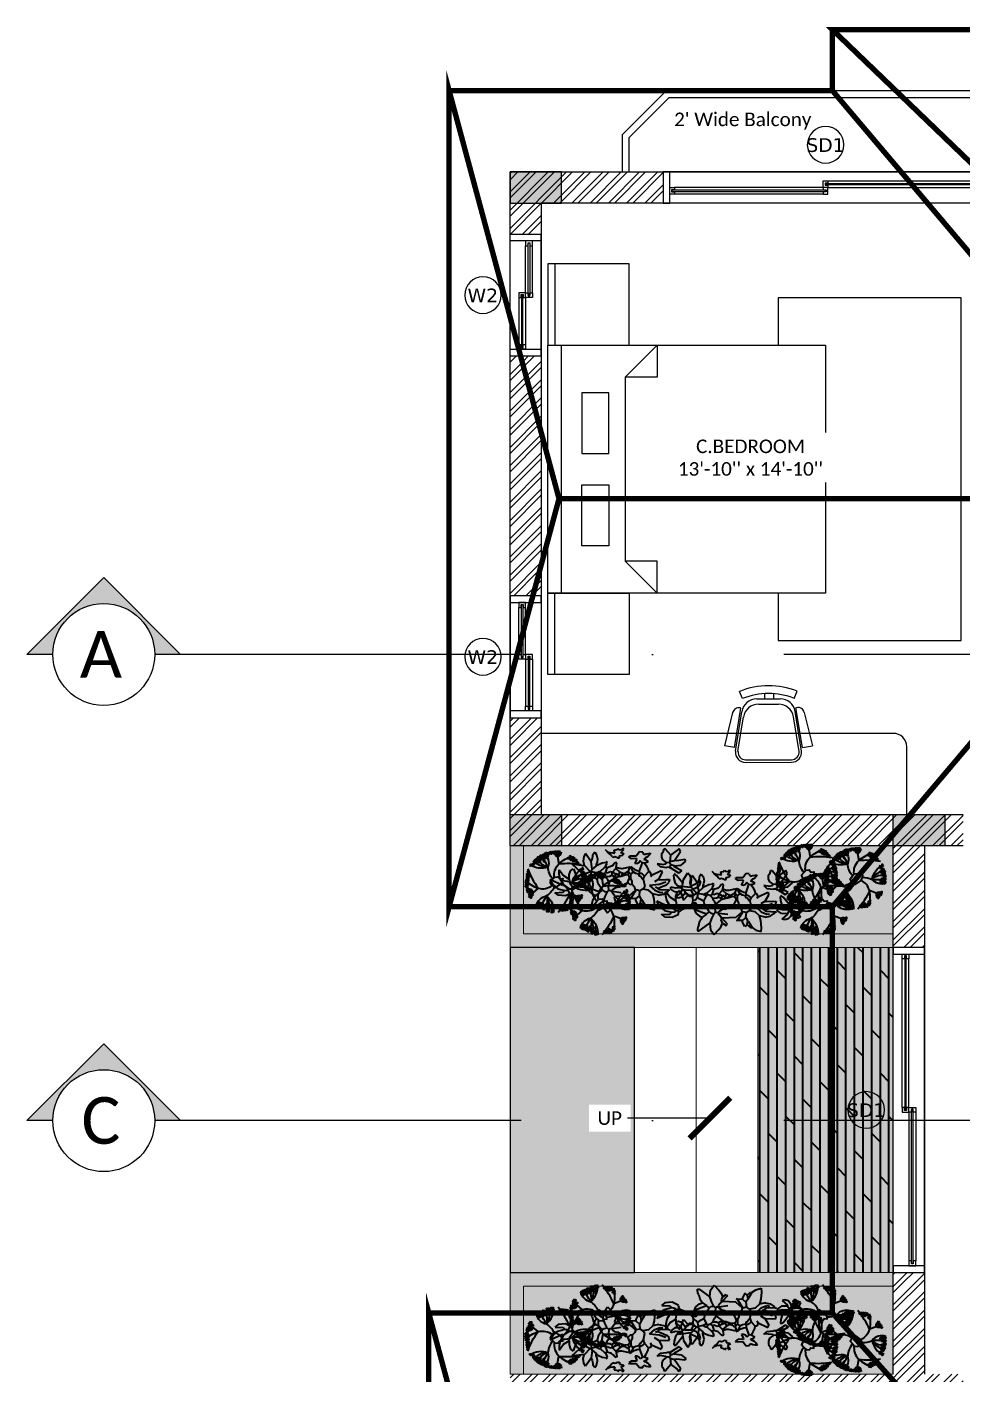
# Model space of a CAD drawing. Header units: millimetres. Extents: x -3567 to 83618, y -21481 to 19784.
# Drawn here: x -3567 to 3338, y 4745 to 14690 of the extents above; entities that cross this region are included whole.
import ezdxf
from ezdxf.enums import TextEntityAlignment as Align

# ---------------------------------------------------------------- set-up
doc = ezdxf.new("R2010")
doc.units = ezdxf.units.MM
doc.header["$LTSCALE"] = 150
doc.set_wipeout_variables(frame=1)
doc.linetypes.add('1625E_Roof Plan$0$DASHED', pattern=[0.75, 0.5, -0.25])
doc.linetypes.add('ACAD_ISO10W100', pattern=[18, 12, -3, 0, -3])
for name, color, linetype in [('1625_East Villa$0$ad-Arrow', 32, 'Continuous'), ('1625_East Villa$0$ad-Elevation 10', 8, 'Continuous'), ('1625_East Villa$0$ad-Furniture', 8, 'Continuous'), ('1625_East Villa$0$ad-Glass Sectionline', 140, 'Continuous'), ('1625_East Villa$0$ad-Railing', 6, 'Continuous'), ('1625_East Villa$0$ad-Text main', 7, 'Continuous'), ('1625_East Villa$0$ad-Text Main_Door&window Label', 7, 'Continuous'), ('1625_East Villa$0$ad-Verandah', 33, 'Continuous'), ('1625_East Villa$0$ad-Wall', 240, 'Continuous'), ('1625_East Villa$0$ad-Wall hatch', 8, 'Continuous'), ('1625E_Columns$0$ad-Column', 3, 'Continuous'), ('1625E_Columns$0$ad-Column Hatch', 125, 'Continuous'), ('1625E_Roof Plan$0$ad-Primary Roof', 5, 'Continuous'), ('1625E_Roof Plan$0$ad-Secondary Roof', 6, 'Continuous'), ('ad-Section Line', 2, 'Continuous')]:
    doc.layers.add(name, color=color, linetype=linetype)
doc.layers.add('1625_East Villa$0$ad-Landscape', color=94, linetype='Continuous', lineweight=35)
doc.layers.add('1625_East Villa$0$ad-Landscape 2', color=7, linetype='Continuous', lineweight=35, true_color=0x264c00)
doc.styles.add('1625_East Villa$0$6 U T S R N_Corridor-Basement$0$Standard', font='arial.ttf')
doc.styles.add('1625_East Villa$0$6 U T S R N_Typical Floor Plan$0$3BHK-E(NB)$0$grid_text', font='verdana.ttf', dxfattribs={"width": 0.9})
doc.styles.add('1625_East Villa$0$Standard', font='calibril.ttf')
doc.styles.add('ARIAL', font='arial.ttf')
doc.styles.get("Standard").update_dxf_attribs({"font": 'calibril.ttf'})
doc.dimstyles.new('1625_East Villa$0$A-100-DIM-INT (MM-FT)', dxfattribs={"dimscale": 50, "dimtxt": 2.4, "dimasz": 1, "dimexe": 5, "dimexo": 100, "dimgap": 1, "dimtad": 0, "dimdec": 0, "dimdsep": 46, "dimtxsty": '1625_East Villa$0$Standard', "dimblk": '1625_East Villa$0$_ArchTick', "dimcen": 0.025, "dimse1": 1, "dimse2": 1, "dimclrd": 256, "dimclre": 256, "dimclrt": 256, "dimazin": 2, "dimtfac": 1, "dimtdec": 0, "dimtix": 1, "dimtmove": 2, "dimatfit": 3, "dimldrblk": '1625_East Villa$0$_ArchTick', "dimfxl": 1, "dimtolj": 1, "dimtzin": 0, "dimarcsym": 0})

# ---------------------------------------------------------------- blocks, each defined once
blk = doc.blocks.new('A-SEC-REF-ARROW-1')
at = {"layer": 'ad-Section Line'}
h = blk.add_hatch(color=11, dxfattribs=at)
edge = h.paths.add_edge_path()
edge.add_line((0, 904), (0, 600))
edge.add_ellipse((0, 0), major_axis=(424, 424), ratio=1, start_angle=45, end_angle=135)
edge.add_ellipse((0, 0), major_axis=(424, 424), ratio=1, start_angle=135, end_angle=225)
edge.add_line((0, -600), (0, -904))
edge.add_line((0, -904), (-904, 0))
edge.add_line((-904, 0), (0, 904))
at = {"layer": 'ad-Section Line', "color": 11, "linetype": 'Continuous', "ltscale": 100}
for p, q in [((-904, 0), (0, 904)), ((0, 904), (0, 600)), ((0, -904), (-904, 0)), ((0, -600), (0, -904))]:
    blk.add_line(p, q, dxfattribs=at)
at = {"layer": 'ad-Section Line', "color": 6, "linetype": 'Continuous', "true_color": 0xff00ff}
blk.add_circle((0, 0), 600, dxfattribs=at)
blk = doc.blocks.new('enuklfk')
at = {"layer": 'ad-Section Line', "linetype": 'ACAD_ISO10W100', "ltscale": 0.5}
blk.add_line((-3847.8, 0), (829.3, 0), dxfattribs=at)
at = {"layer": 'ad-Section Line', "xscale": 0.1454212936525174, "yscale": 0.1454212936525174, "zscale": 0.1454212936525174, "rotation": 89.99999999999994}
blk.add_blockref('A-SEC-REF-ARROW-1', (916.6, 0), dxfattribs=at)
at = {"layer": 'ad-Section Line', "linetype": 'Continuous', "style": 'ARIAL', "width": 0.8}
blk.add_attdef('SECTION-LETTER', text='', height=80, rotation=2340, dxfattribs=at).set_placement((916.8, 0), align=Align.MIDDLE)
blk = doc.blocks.new('zw$4759')
at = {"layer": 'ad-Section Line'}
ref = blk.add_blockref('enuklfk', (953.4, -3562.5), dxfattribs=dict(at, xscale=4.313292429215451, yscale=4.313292429215451, zscale=4.313292429215451, rotation=180))
ref.add_attrib('SECTION-LETTER', 'A', dxfattribs={"color": 4, "linetype": 'Continuous', "height": 345.1}).set_placement((-3020.9, -3561.1), align=Align.MIDDLE_CENTER)
ref = blk.add_blockref('enuklfk', (953.4, -7004.3), dxfattribs=dict(at, xscale=4.313292429215451, yscale=4.313292429215451, zscale=4.313292429215451, rotation=180))
ref.add_attrib('SECTION-LETTER', 'C', dxfattribs={"color": 4, "linetype": 'Continuous', "height": 345.1}).set_placement((-3020.9, -7002.9), align=Align.MIDDLE_CENTER)
blk = doc.blocks.new('1625_East Villa$0$zw$6C7B')
at = {"layer": '1625_East Villa$0$ad-Furniture'}
for points in [[(0, 2430), (600, 2430), (600, 3030), (0, 3030)], [(0, 600), (2050, 600), (2050, 2430), (0, 2430)], [(450, 1630), (450, 2080), (250, 2080), (250, 1630)], [(450, 1400), (450, 950), (250, 950), (250, 1400)], [(0, 600), (600, 600), (600, 0), (0, 0)]]:
    blk.add_lwpolyline(points, close=True, dxfattribs=at)
for points in [[(50, 3030), (50, 2430)], [(100, 2430), (100, 600)], [(570.2, 835.1), (805.2, 600), (805.2, 835.1), (570.2, 835.1), (570.2, 2194.9), (805.2, 2430), (805.2, 2194.9), (570.2, 2194.9)], [(50, 0), (50, 600)]]:
    blk.add_lwpolyline(points, dxfattribs=at)
at = {"layer": '1625_East Villa$0$ad-Furniture', "color": 33}
blk.add_lwpolyline([(1700, 2430), (1700, 2780), (3050, 2780), (3050, 250), (1700, 250), (1700, 600)], dxfattribs=at)
blk = doc.blocks.new('1625_East Villa$0$A$Cb8966b9a')
at = {"layer": '1625_East Villa$0$ad-Furniture', "color": 33}
for p, q in [((-403.5, 205.2), (-169.5, 301.8)), ((-146.5, 230.5), (-169.5, 301.8)), ((-146.5, 230.5), (-427.2, 139.8)), ((-118.7, 228.7), (-399.4, 138)), ((-113, 210.9), (-359, 131.3)), ((-494.1, 117.2), (-549.9, 130.5)), ((-427.2, 139.8), (-429, 144.1)), ((7.4, -170.5), (-44.4, 164.8)), ((25.9, -167.6), (-25.9, 167.6)), ((-449.5, -157), (-475.9, 13.9)), ((-413, -138.5), (-435.5, 7.2)), ((-506.1, -41.2), (-468.3, -35.4)), ((-496.7, -105.7), (-458.3, -99.8)), ((-435.6, -261), (-484.8, -290.5)), ((-365, -262.3), (-365.4, -266.9)), ((-70, -264), (-365, -262.3)), ((-44.1, -253.9), (-339.1, -252.2)), ((-44, -235.2), (-302.6, -233.7)), ((-70, -264), (-70.4, -338.9)), ((-322.7, -317.5), (-70.4, -338.9))]:
    blk.add_line(p, q, dxfattribs=at)
for centre, radius, start, end in [((-385.7, 161.9), 46.8, 112.4281, 202.4281), ((-100, 156.2), 74.9, 8.79143, 104.50202), ((-100, 156.2), 56.2, 8.79143, 104.50202), ((0, 0), 565.1, 166.65054, 210.93231), ((0, 0), 507.8, 166.65054, 210.93231), ((-364.9, 31), 112.4, 107.9151, 188.79143), ((-324.5, 24.4), 112.4, 107.9151, 188.79143), ((-338.4, -139.8), 112.4, 188.79143, 269.66775), ((-301.9, -121.3), 112.4, 188.79143, 269.66775), ((-48.1, -179.1), 56.2, 273.08083, 8.79143), ((-48.1, -179.1), 74.9, 273.08083, 8.79143), ((-318.7, -270.9), 46.8, 175.15476, 265.15476)]:
    blk.add_arc(centre, radius, start, end, dxfattribs=at)
blk = doc.blocks.new('1625_East Villa$0$zw$D46D')
at = {"layer": '1625_East Villa$0$ad-Furniture'}
blk.add_lwpolyline([(230, 9475), (230, 8875), (2930, 8875), (2930, 9375, 0.414214), (2830, 9475)], format="xyb", close=True, dxfattribs=at)
at = {"layer": '1625_East Villa$0$ad-Furniture', "xscale": -1, "rotation": 180}
blk.add_blockref('1625_East Villa$0$zw$6C7B', (280, 12940), dxfattribs=at)
at = {"layer": '1625_East Villa$0$ad-Furniture', "rotation": 261.352359420017}
blk.add_blockref('1625_East Villa$0$A$Cb8966b9a', (1908.9, 9261.4), dxfattribs=at)
blk = doc.blocks.new('1625_East Villa$0$6 U T S R N_Typical Floor Plan$0$ad_Window Tag')
blk.add_circle((0, 0), 150)
at = {"style": '1625_East Villa$0$6 U T S R N_Typical Floor Plan$0$3BHK-E(NB)$0$grid_text', "width": 0.9}
blk.add_attdef('D1', text='', height=125, dxfattribs=at).set_placement((0, 0), align=Align.MIDDLE_CENTER)
blk = doc.blocks.new('1625_East Villa$0$zw$3849')
at = {"layer": '1625_East Villa$0$ad-Text Main_Door&window Label'}
ref = blk.add_blockref('1625_East Villa$0$6 U T S R N_Typical Floor Plan$0$ad_Window Tag', (-200, 12710), dxfattribs=dict(at, xscale=-0.9, yscale=0.9, zscale=0.9))
ref.add_attrib('D1', 'W2', dxfattribs={"height": 101.25, "rotation": 1800, "style": '1625_East Villa$0$6 U T S R N_Typical Floor Plan$0$3BHK-E(NB)$0$grid_text'}).set_placement((-201, 12707.9), align=Align.MIDDLE_CENTER)
ref = blk.add_blockref('1625_East Villa$0$6 U T S R N_Typical Floor Plan$0$ad_Window Tag', (-200, 10040), dxfattribs=dict(at, xscale=-0.9, yscale=0.9, zscale=0.9))
ref.add_attrib('D1', 'W2', dxfattribs={"height": 101.25, "rotation": 1800, "style": '1625_East Villa$0$6 U T S R N_Typical Floor Plan$0$3BHK-E(NB)$0$grid_text'}).set_placement((-201, 10037.9), align=Align.MIDDLE_CENTER)
ref = blk.add_blockref('1625_East Villa$0$6 U T S R N_Typical Floor Plan$0$ad_Window Tag', (2630, 6695), dxfattribs=dict(at, xscale=-0.9, yscale=0.9, zscale=0.9))
ref.add_attrib('D1', 'SD1', dxfattribs={"height": 101.25, "rotation": 1800, "style": '1625_East Villa$0$6 U T S R N_Typical Floor Plan$0$3BHK-E(NB)$0$grid_text'}).set_placement((2629, 6692.9), align=Align.MIDDLE_CENTER)
at = {"layer": '1625_East Villa$0$ad-Text main', "char_height": 100, "attachment_point": 5, "style": '1625_East Villa$0$Standard', "bg_fill": 2}
for s, insert, width in [("\\pxqd;2' Wide Balcony", (2330, 13995), 2237.11), ("C.BEDROOM^J13'-10'' x 14'-10''", (1775.4, 11509.9), 1424.195)]:
    blk.add_mtext(s, dxfattribs=dict(at, insert=insert, width=width))
at = {"layer": '1625_East Villa$0$ad-Text Main_Door&window Label'}
ref = blk.add_blockref('1625_East Villa$0$6 U T S R N_Typical Floor Plan$0$ad_Window Tag', (2330, 13820), dxfattribs=dict(at, xscale=-0.9, yscale=0.9, zscale=0.9))
ref.add_attrib('D1', 'SD1', dxfattribs={"height": 101.25, "rotation": 1800, "style": '1625_East Villa$0$6 U T S R N_Typical Floor Plan$0$3BHK-E(NB)$0$grid_text'}).set_placement((2329, 13817.9), align=Align.MIDDLE_CENTER)
blk = doc.blocks.new('1625_East Villa$0$$ZCDB_AUDIT_GENERATED_C77D')
blk.add_wipeout([(0, 230), (2400, 230), (2400, 0), (0, 0)]).dxf.layer = '1625_East Villa$0$ad-Elevation 10'
at = {"layer": '1625_East Villa$0$ad-Elevation 10'}
for points in [[(2400, 230), (0, 230)], [(2400, 0), (0, 0)]]:
    blk.add_lwpolyline(points, dxfattribs=at)
for points in [[(50, 0), (50, 230), (0, 230), (0, 0)], [(2350, 0), (2400, 0), (2400, 230), (2350, 230)], [(85, 83), (85, 65), (50, 65), (50, 115), (85, 115), (85, 97), (63, 97), (63, 83)], [(1217.5, 133), (1217.5, 115), (1182.5, 115), (1182.5, 165), (1217.5, 165), (1217.5, 147), (1195.5, 147), (1195.5, 133)], [(1182.5, 83), (1182.5, 65), (1217.5, 65), (1217.5, 115), (1182.5, 115), (1182.5, 97), (1204.5, 97), (1204.5, 83)], [(2315, 133), (2315, 115), (2350, 115), (2350, 165), (2315, 165), (2315, 147), (2337, 147), (2337, 133)]]:
    blk.add_lwpolyline(points, close=True, dxfattribs=at)
at = {"layer": '1625_East Villa$0$ad-Glass Sectionline'}
for points in [[(1182.5, 115), (85, 115)], [(1217.5, 165), (2315, 165)], [(1217.5, 115), (2315, 115)], [(1182.5, 65), (85, 65)]]:
    blk.add_lwpolyline(points, dxfattribs=at)
for points in [[(1200, 145), (2335, 145), (2335, 135), (1200, 135)], [(1200, 95), (65, 95), (65, 85), (1200, 85)]]:
    blk.add_lwpolyline(points, close=True, dxfattribs=at)
blk = doc.blocks.new('*U140')
blk.add_blockref('1625_East Villa$0$$ZCDB_AUDIT_GENERATED_C77D', (0, 0))
blk = doc.blocks.new('1625_East Villa$0$$ZCDB_AUDIT_GENERATED_C7DC')
blk.add_wipeout([(0, 230), (900, 230), (900, 0), (0, 0)]).dxf.layer = '1625_East Villa$0$ad-Elevation 10'
at = {"layer": '1625_East Villa$0$ad-Elevation 10'}
for points in [[(900, 230), (0, 230)], [(900, 0), (0, 0)]]:
    blk.add_lwpolyline(points, dxfattribs=at)
for points in [[(50, 0), (50, 230), (0, 230), (0, 0)], [(850, 0), (900, 0), (900, 230), (850, 230)], [(85, 83), (85, 65), (50, 65), (50, 115), (85, 115), (85, 97), (63, 97), (63, 83)], [(467.5, 133), (467.5, 115), (432.5, 115), (432.5, 165), (467.5, 165), (467.5, 147), (445.5, 147), (445.5, 133)], [(432.5, 83), (432.5, 65), (467.5, 65), (467.5, 115), (432.5, 115), (432.5, 97), (454.5, 97), (454.5, 83)], [(815, 133), (815, 115), (850, 115), (850, 165), (815, 165), (815, 147), (837, 147), (837, 133)]]:
    blk.add_lwpolyline(points, close=True, dxfattribs=at)
at = {"layer": '1625_East Villa$0$ad-Glass Sectionline'}
for points in [[(432.5, 115), (85, 115)], [(467.5, 165), (815, 165)], [(467.5, 115), (815, 115)], [(432.5, 65), (85, 65)]]:
    blk.add_lwpolyline(points, dxfattribs=at)
for points in [[(450, 145), (835, 145), (835, 135), (450, 135)], [(450, 95), (65, 95), (65, 85), (450, 85)]]:
    blk.add_lwpolyline(points, close=True, dxfattribs=at)
blk = doc.blocks.new('*U139')
blk.add_blockref('1625_East Villa$0$$ZCDB_AUDIT_GENERATED_C7DC', (0, 0))
blk = doc.blocks.new('1625_East Villa$0$zw$42B5')
at = {"layer": '1625_East Villa$0$ad-Wall hatch', "transparency": 33554610}
h = blk.add_hatch(dxfattribs=at)
h.set_pattern_fill('ANSI32', color=256, scale=10)
h.set_pattern_definition([(45, (-1040635.14, 674820.02), (-67.351921, 67.351921), []), (45, (-1040590.24, 674820.02), (-67.351921, 67.351921), [])])
h.paths.add_polyline_path([(12120, 13620), (12120, 10220), (11890, 10220), (11890, 13390), (7240, 13390), (7240, 8645), (4245, 8645), (4245, 8875), (4445, 8875), (4445, 9370), (4560, 9370), (4560, 8760), (7010, 8760), (7010, 10500), (6360, 10500), (6360, 10615), (7010, 10615), (7010, 13390), (4560, 13390), (4560, 10615), (5560, 10615), (5560, 10500), (4445, 10500), (4445, 13390), (230, 13390), (230, 8875), (3345, 8875), (3345, 8645), (3060, 8645), (3060, 4745), (3345, 4745), (3345, 4515), (230, 4515), (230, 230), (4995, 230), (4995, 3130), (6060, 3130), (6060, 3015), (5110, 3015), (5110, 230), (8310, 230), (8310, 3015), (6860, 3015), (6860, 3130), (8310, 3130), (8310, 4630), (5110, 4630), (5110, 3930), (4995, 3930), (4995, 4515), (4245, 4515), (4245, 4745), (8540, 4745), (8540, 230), (9240, 230), (9240, 0), (0, 0), (0, 4745), (2830, 4745), (2830, 8645), (0, 8645), (0, 13620)])
at = {"layer": '1625_East Villa$0$ad-Railing'}
for points in [[(830, 13620), (830, 13895), (1155, 14220), (3505, 14220), (3830, 13895), (3830, 13620)], [(880, 13620), (880, 13874.3), (1175.7, 14170), (3484.3, 14170), (3780, 13874.3), (3780, 13620)]]:
    blk.add_lwpolyline(points, dxfattribs=at)
blk.add_blockref('*U140', (1130, 13390))
at = {"xscale": -1, "rotation": 89.99999999999994}
blk.add_blockref('*U139', (230, 13160), dxfattribs=at)
for name, p, rotation in [('*U139', (230, 9590), 90), ('*U140', (2830, 7895), 270)]:
    blk.add_blockref(name, p, dxfattribs=dict(rotation=rotation))
at = {"layer": '1625_East Villa$0$ad-Wall'}
for points in [[(4445, 13390), (230, 13390), (230, 8875), (3345, 8875)], [(3345, 8645), (3060, 8645), (3060, 4745)], [(2830, 4745), (2830, 8645), (0, 8645), (0, 13620), (12120, 13620)]]:
    blk.add_lwpolyline(points, dxfattribs=at)
blk = doc.blocks.new('1625_East Villa$0$_ArchTick')
at = {"color": 0, "linetype": 'ByBlock', "const_width": 0.15}
blk.add_lwpolyline([(-0.5, -0.5), (0.5, 0.5)], dxfattribs=at)
blk = doc.blocks.new('1625_East Villa$0$Agac-p8')
at = {"color": 82}
blk.add_lwpolyline([(214, -99, -0.332157), (271, -91, 2.110716)], format="xyb", dxfattribs=at)
at = {"layer": '1625_East Villa$0$ad-Landscape'}
for points in [[(16, 279, -0.2826), (-12, 229), (-24, 165, 0.08666), (-144, 235)], [(-12, 229, -0.332157), (-47, 274, 2.110716)], [(107, 261, 0.297027), (76, 134, 0.202579), (210, 192)], [(-55, 12, 0.124299), (-145, -8, 0.235359), (-244, 124, 3.344811)], [(18, 39, 0.239145), (-24, 165, 0.066971), (-223, 159)], [(33, 25, 0.160891), (76, 134, 0.235359), (239, 155, 3.344811)], [(143, 244, 0.034752), (76, 134, 0.322006), (167, 229)], [(-261, 80, -0.202579), (-145, -8, 0.322006), (-272, 24)], [(259, 119, -0.066971), (165, -57, -0.237273), (36, -31)], [(286, 12, -0.08666), (165, -57), (214, -99, 0.2826), (244, -149)], [(-270, -44, 0.297027), (-145, -8, -0.034752), (-273, -4)], [(-240, -132, -0.2826), (-183, -131), (-122, -109), (-122, -109, -0.217045), (-45, -15)], [(-122, -249, -0.08666), (-122, -109), (-122, -109, 0.066971), (-16, -279)], [(20, -47, 0.144947), (89, -127, 0.235359), (24, -279, 3.344811)], [(-183, -131, -0.332157), (-205, -184, 2.110716)], [(71, -272, -0.202579), (89, -127, 0.322006), (124, -254)], [(182, -218, 0.297027), (89, -127, -0.034752), (149, -241)]]:
    blk.add_lwpolyline(points, format="xyb", dxfattribs=at)
blk.add_lwpolyline([(-57, 15), (-44, -16), (12, -54), (43, -24), (55, -2), (31, 27), (13, 44), (-15, 47), (-32, 27), (-59, 30)], close=True, dxfattribs=at)
at = {"layer": '1625_East Villa$0$ad-Landscape 2'}
for centre in [(-32, 272), (-32, 251), (-22, 272), (-22, 265), (-22, 251), (-22, 243), (-9, 272), (-9, 251), (-1, 263), (-1, 241), (5, 272), (5, 251), (21, 270), (21, 261), (38, 268), (46, 259), (54, 267), (68, 257), (74, 259), (91, 259), (103, 253), (121, 243), (-238, 124), (-198, 173), (-189, 178), (-181, 196), (-181, 174), (-165, 212), (-165, 190), (-153, 212), (-153, 190), (-151, 220), (-151, 198), (-138, 225), (-138, 204), (-132, 221), (-132, 200), (-124, 231), (-124, 210), (-108, 216), (74, 237), (85, 239), (85, 218), (91, 237), (103, 239), (103, 231), (103, 218), (111, 212), (111, 190), (121, 221), (125, 227), (125, 206), (132, 237), (132, 216), (142, 235), (142, 214), (146, 214), (146, 192), (152, 227), (152, 206), (158, 204), (158, 182), (168, 220), (168, 198), (176, 210), (176, 188), (181, 204), (181, 182), (193, 194), (193, 173), (207, 176), (207, 155), (215, 157), (230, 153), (238, 149), (-267, 24), (-265, -4), (-261, 63), (-261, 41), (-261, 10), (-255, 33), (-255, 22), (-251, 0), (-249, 84), (-249, 73), (-247, 57), (-243, 116), (-243, 47), (-240, 82), (-240, 32), (-234, 73), (-234, -4), (-232, 110), (-230, 59), (-224, 98), (-218, 110), (248, 73), (248, 51), (254, 35), (254, 14), (256, -2), (258, 104), (258, 82), (262, 86), (262, 65), (264, 39), (266, 65), (266, 43), (273, 18), (273, -4), (-265, -33), (-259, -15), (-257, -41), (-255, -23), (-245, -14), (-243, -35), (-238, -27), (-232, -125), (-224, -27), (213, -115), (221, -86), (221, -108), (226, -76), (226, -98), (228, -119), (234, -102), (234, -123), (240, -70), (240, -92), (246, -86), (246, -108), (246, -109), (254, -68), (254, -90), (256, -23), (256, -68), (262, -88), (264, -21), (264, -43), (268, -49), (268, -70), (279, -15), (279, -37), (-228, -143), (-216, -139), (-212, -160), (-208, -153), (-204, -129), (-204, -174), (-200, -151), (-195, -153), (-128, -200), (-126, -223), (-118, -237), (-114, -213), (-104, -237), (-93, -241), (-81, -231), (-65, -243), (-54, -233), (37, -249), (48, -213), (48, -235), (74, -241), (82, -223), (82, -245), (91, -207), (91, -229), (109, -223), (109, -245), (119, -203), (119, -225), (125, -215), (125, -237), (127, -200), (127, -221), (134, -198), (134, -219), (140, -223), (146, -194), (146, -215), (158, -190), (158, -211), (162, -202), (162, -223), (170, -196), (170, -217), (228, -141), (246, -131), (-101, -251), (-85, -254), (-71, -254), (-57, -256), (-44, -256), (-34, -250), (25, -258), (33, -272), (46, -272), (62, -250), (70, -264), (84, -264)]:
    blk.add_circle(centre, 5.54, dxfattribs=at)
blk = doc.blocks.new('1625_East Villa$0$busch1')
for p, q in [((-4.38, 7.36), (-3.78, 8.29)), ((-3.78, 8.29), (-2.83, 7.4)), ((3.42, 7.29), (4.09, 7.8)), ((4.09, 7.8), (5.08, 8.14)), ((5.08, 8.14), (5.19, 7.4)), ((-6.87, 7.43), (-6.56, 7.43)), ((-6.85, 7.18), (-6.87, 7.43)), ((-6.78, 6.73), (-6.85, 7.18)), ((-6.56, 6.36), (-6.78, 6.73)), ((-6.56, 7.43), (-4.64, 6.2)), ((-6.56, 6.36), (-6.33, 5.59)), ((-6.33, 5.59), (-5.79, 4.9)), ((-4.64, 6.2), (-4.49, 6.13)), ((-4.49, 6.13), (-4.38, 7.36)), ((-4.1, 5.22), (-4.49, 6.13)), ((-3.64, 4.36), (-4.1, 5.22)), ((-2.83, 7.4), (-2.4, 6.84)), ((-2.18, 5.28), (-2.8, 4.43)), ((-2.4, 6.84), (-2.1, 6.2)), ((-2.1, 6.2), (-2.34, 5.59)), ((-2.34, 5.59), (-2.18, 5.28)), ((-2.18, 5.28), (-2.1, 5.28)), ((-2.1, 6.2), (-1.41, 6.66)), ((-1.18, 6.43), (-2.1, 5.28)), ((-2.1, 5.28), (-2.03, 5.28)), ((0.46, 5.28), (-2.03, 5.28)), ((-1.41, 6.66), (-1.18, 6.43)), ((1.66, 4.28), (0.46, 5.28)), ((0.74, 5.82), (0.51, 5.9)), ((1.66, 5.9), (0.74, 5.82)), ((0.74, 5.82), (1.79, 4.24)), ((2.05, 7.05), (1.66, 6.2)), ((1.66, 6.2), (1.66, 5.9)), ((1.66, 5.9), (2.35, 5.36)), ((2.51, 6.74), (2.05, 7.05)), ((2.74, 6.05), (2.35, 5.36)), ((2.35, 5.36), (2.51, 4.43)), ((2.51, 6.74), (3.12, 7.28)), ((2.51, 6.74), (2.58, 6.2)), ((2.58, 6.2), (2.74, 6.05)), ((2.74, 6.05), (3.42, 7.29)), ((3.12, 7.28), (3.43, 7.28)), ((4.89, 5.13), (4.12, 4.36)), ((5.11, 6.07), (4.89, 5.13)), ((5.97, 5.43), (4.89, 5.13)), ((4.89, 5.13), (4.89, 5.2)), ((5.19, 7.4), (5.11, 6.07)), ((5.97, 5.43), (6.92, 5.29)), ((6.92, 5.29), (7.66, 4.85)), ((9.64, 6.15), (9.09, 6.01)), ((9.09, 6.01), (10.16, 5.16)), ((10.27, 6), (9.64, 6.15)), ((10.16, 5.16), (10.16, 5.01)), ((10.7, 5.55), (10.27, 6)), ((10.93, 5.24), (10.7, 5.55)), ((11.32, 5.55), (10.93, 5.24)), ((10.93, 5.24), (11.01, 4.7)), ((11.68, 5.92), (11.32, 5.55)), ((12.11, 5.96), (11.68, 5.92)), ((12.55, 5.78), (12.11, 5.96)), ((12.55, 5.78), (12.16, 4.85)), ((-11.95, 2.74), (-14.23, 1.55)), ((-13.71, 2.59), (-14.23, 1.55)), ((-13.73, 2.55), (-12.88, 3.32)), ((-12.83, 4.56), (-13.44, 4.03)), ((-13.42, 4.05), (-11.87, 4.05)), ((-12.88, 3.32), (-11.56, 3.74)), ((-11.47, 4.74), (-12.83, 4.56)), ((-11.79, 2.59), (-12.32, 1.49)), ((-11.79, 2.59), (-11.95, 2.74)), ((-11.87, 4.05), (-11.56, 3.74)), ((-10.71, 3.44), (-11.79, 2.59)), ((-11.56, 3.74), (-10.95, 3.67)), ((-10.31, 4.25), (-11.47, 4.74)), ((-10.95, 3.67), (-10.71, 3.44)), ((-10.71, 3.44), (-10.33, 3.44)), ((-10.56, 2.38), (-10.04, 3.14)), ((-10.18, 3.67), (-10.33, 3.44)), ((-10.02, 3.13), (-10.33, 3.44)), ((-10.31, 4.25), (-10.18, 3.67)), ((-9.68, 3.34), (-10.19, 3.69)), ((-9.63, 3.32), (-10.02, 3.13)), ((-8.75, 3.09), (-9.68, 3.34)), ((-8.33, 2.9), (-8.75, 3.09)), ((-7.95, 2.67), (-8.33, 2.9)), ((-7.26, 3.36), (-7.95, 2.67)), ((-7.95, 2.67), (-7.56, 2.21)), ((-7.26, 3.28), (-6.99, 4.11)), ((-7.26, 3.36), (-7.26, 3.28)), ((-7.26, 3.28), (-6.79, 2.44)), ((-6.79, 3.59), (-7.18, 3.44)), ((-6.99, 4.11), (-6.32, 4.7)), ((-5.03, 4.36), (-6.79, 3.59)), ((-6.32, 4.7), (-5.79, 4.9)), ((-5.79, 4.9), (-5.03, 4.43)), ((-5.26, 2.74), (-5.41, 1.9)), ((-4.49, 3.97), (-5.26, 2.74)), ((-5.03, 4.43), (-5.03, 4.36)), ((-5.03, 4.36), (-4.49, 3.97)), ((-4.49, 3.97), (-4.17, 4.25)), ((-4.17, 4.25), (-3.64, 4.36)), ((-3.64, 4.36), (-3.33, 4.05)), ((-3.18, 2.59), (-3.41, 2.05)), ((-3.18, 4.2), (-3.33, 4.05)), ((-3.33, 4.05), (-3.33, 3.28)), ((-3.33, 3.28), (-3.18, 2.74)), ((-2.8, 4.2), (-3.18, 4.2)), ((-3.18, 2.74), (-3.18, 2.59)), ((-3.18, 2.59), (-1.95, 1.74)), ((-2.8, 4.43), (-2.72, 4.28)), ((-2.72, 4.28), (-2.8, 4.2)), ((-2.58, 3.96), (-2.8, 4.2)), ((-2.72, 4.28), (-1.03, 4.59)), ((-2.05, 3.66), (-2.58, 3.96)), ((-1.49, 3.59), (-2.05, 3.66)), ((-1.49, 3.59), (-0.64, 3.28)), ((-0.64, 3.28), (-0.26, 3.44)), ((-0.64, 3.28), (-0.18, 2.97)), ((-0.26, 3.44), (0.05, 3.28)), ((-0.18, 2.97), (-0.03, 2.97)), ((0.05, 3.28), (-0.03, 2.97)), ((-0.03, 2.97), (0.28, 2.74)), ((0.74, 3.2), (0.28, 2.74)), ((0.28, 2.74), (0.43, 2.36)), ((1.12, 3.2), (0.74, 3.2)), ((1.13, 2.63), (0.89, 2.05)), ((1.51, 3.67), (1.12, 3.2)), ((1.12, 3.2), (1.13, 2.63)), ((1.59, 3.74), (1.51, 3.67)), ((1.66, 4.2), (1.59, 3.74)), ((1.66, 4.2), (1.66, 4.28)), ((2.51, 4.43), (1.79, 4.24)), ((3.05, 4.13), (2.51, 4.43)), ((4.12, 4.36), (3.05, 4.13)), ((3.05, 4.13), (3.43, 3.67)), ((3.28, 2.44), (3.43, 3.67)), ((4.34, 3.53), (5.27, 4.45)), ((6.13, 3.43), (4.34, 3.53)), ((5.27, 4.45), (6.3, 4.92)), ((6.12, 2.44), (5.28, 2.9)), ((5.89, 4.13), (5.43, 3.9)), ((6.04, 4.36), (5.89, 4.13)), ((5.89, 4.13), (6.51, 3.9)), ((6.27, 4.43), (6.04, 4.36)), ((7.44, 3.04), (6.13, 3.43)), ((7.89, 4.59), (6.27, 4.43)), ((6.3, 4.92), (6.78, 4.87)), ((6.51, 3.9), (7.51, 3.51)), ((7.43, 2.51), (8.12, 2.59)), ((7.51, 3.51), (7.97, 3.13)), ((7.66, 4.85), (7.89, 4.59)), ((7.89, 4.59), (8.12, 4.51)), ((8.12, 2.59), (7.97, 3.13)), ((9.01, 4.93), (8.32, 4.39)), ((8.32, 4.39), (8.32, 4.01)), ((9.28, 4.26), (8.32, 4.01)), ((9.21, 3.34), (9, 2.45)), ((10.16, 5.01), (9.01, 4.93)), ((9.86, 4.24), (9.21, 3.34)), ((9.86, 4.24), (9.28, 4.26)), ((10.62, 3.39), (9.47, 1.86)), ((10.39, 4.32), (9.86, 4.24)), ((10.16, 5.01), (10.47, 4.55)), ((10.47, 4.55), (10.39, 4.32)), ((10.39, 4.32), (10.62, 3.78)), ((11.01, 4.7), (10.47, 4.55)), ((10.62, 3.78), (10.55, 3.55)), ((10.55, 3.55), (10.62, 3.39)), ((10.62, 3.39), (10.77, 2.67)), ((10.77, 2.67), (11.62, 1.47)), ((11.01, 4.7), (12.24, 4.7)), ((11.93, 1.86), (12.18, 2.74)), ((12.16, 3.93), (12.01, 3.78)), ((12.18, 2.74), (12.01, 3.78)), ((12.16, 4.85), (12.24, 4.7)), ((12.16, 3.93), (12.99, 3.59)), ((13.13, 4.37), (12.24, 4.7)), ((12.99, 3.59), (13.7, 2.93)), ((13.63, 3.96), (13.13, 4.37)), ((13.93, 3.24), (13.63, 3.96)), ((13.7, 2.93), (13.93, 3.24)), ((-12.32, 1.49), (-12.49, 0.6)), ((-12.49, 0.6), (-12.43, -0.22)), ((-12.43, -0.22), (-11.7, 0.9)), ((-11.7, 0.9), (-10.68, 1.61)), ((-10.68, 1.61), (-10.56, 2.38)), ((-10.68, 1.61), (-10.63, 0.84)), ((-10.63, 0.84), (-10.35, 0.07)), ((-10.35, 0.07), (-9.84, -0.28)), ((-8.18, 0.67), (-10.03, -1.19)), ((-9.77, -0.26), (-9.18, 1.59)), ((-9.18, 1.59), (-8.33, 0.74)), ((-8.33, 0.74), (-8.18, 0.67)), ((-7.49, 0.74), (-8.18, 0.67)), ((-6.64, 0.36), (-7.72, -0.87)), ((-6.95, 2.21), (-7.56, 2.21)), ((-7.56, 2.21), (-7.41, 1.74)), ((-7.41, 1.74), (-7.49, 0.74)), ((-7.49, 0.74), (-6.64, 0.36)), ((-7.14, 1.7), (-7.41, 1.74)), ((-6.82, 1.48), (-7.14, 1.7)), ((-6.79, 2.44), (-6.95, 2.21)), ((-6.56, 1.13), (-6.82, 1.48)), ((-6.64, 0.36), (-6.49, 0.36)), ((-6.26, 1.44), (-6.56, 1.13)), ((-6.56, 1.13), (-6.41, 0.44)), ((-6.41, 0.44), (-6.49, 0.36)), ((-6.49, 0.36), (-6.26, 0.05)), ((-5.49, 0.67), (-6.41, 0.44)), ((-6.26, 0.05), (-6.41, -1.48)), ((-5.41, 1.9), (-6.26, 1.44)), ((-6.26, 0.05), (-5.49, -0.56)), ((-4.87, 0.98), (-5.49, 0.67)), ((-5.49, 0.67), (-4.95, 0.44)), ((-5.41, 1.9), (-4.87, 0.98)), ((-4.95, 0.44), (-4.8, 0.44)), ((-4.87, 0.98), (-4.64, 0.74)), ((-4.64, 0.74), (-4.8, 0.44)), ((-4.8, 0.44), (-3.87, -0.33)), ((-4.1, 0.98), (-4.64, 0.74)), ((-3.72, 1.44), (-4.1, 0.98)), ((-4.1, 0.98), (-3.72, 0.67)), ((-3.57, 1.82), (-3.72, 1.44)), ((-3.72, 1.44), (-3.03, 1.44)), ((-3.49, 0.82), (-3.72, 0.67)), ((-3.72, 0.67), (-3.41, -0.18)), ((-3.41, 2.05), (-3.57, 1.82)), ((-2.87, 0.59), (-3.49, 0.82)), ((-3.03, 1.44), (-2.64, 1.28)), ((-2.49, 0.74), (-2.87, 0.59)), ((-2.03, 1.67), (-2.64, 1.28)), ((-2.64, 1.28), (-2.57, 0.9)), ((-2.57, 0.9), (-2.49, 0.74)), ((-1.87, 1.13), (-2.49, 0.74)), ((-2.49, 0.74), (-2.49, 0.67)), ((-2.49, 0.67), (-1.8, 0.05)), ((-1.95, 1.74), (-2.03, 1.67)), ((-2.03, 1.67), (-1.95, 1.28)), ((-1.95, 1.74), (-1.49, 1.59)), ((-1.95, 1.28), (-1.87, 1.13)), ((-1.8, 1.05), (-1.87, 1.13)), ((-1.34, 1.36), (-1.8, 1.05)), ((-1.11, 0.74), (-1.8, 0.05)), ((-1.8, 0.05), (-1.72, -0.18)), ((-1.07, 0.1), (-1.73, -0.16)), ((-1.49, 1.59), (-1.34, 1.36)), ((-1.49, 1.59), (-1.18, 1.59)), ((-1.18, 1.59), (-1.34, 1.36)), ((-1.34, 1.36), (-1.34, 1.28)), ((-1.34, 1.28), (-1.11, 0.74)), ((-1.18, 1.59), (-0.87, 1.51)), ((-0.57, 1.05), (-1.11, 0.74)), ((-0.72, 0.13), (-1.07, 0.1)), ((-0.87, 1.51), (-0.11, 1.28)), ((-0.87, 1.51), (-0.57, 1.05)), ((0.82, -0.1), (-0.72, 0.13)), ((-0.57, 1.05), (-0.18, 1.05)), ((-0.11, 1.28), (-0.18, 1.05)), ((-0.18, 1.05), (0.28, 0.74)), ((0.36, 1.36), (-0.11, 1.28)), ((0.28, 0.74), (0.51, 0.67)), ((0.59, 1.59), (0.36, 1.36)), ((0.36, 1.36), (0.66, 0.9)), ((0.43, 2.36), (0.66, 2.05)), ((0.66, 0.9), (0.51, 0.67)), ((0.51, 0.67), (0.82, -0.1)), ((0.66, 2.05), (0.59, 1.59)), ((0.66, 2.05), (0.89, 2.05)), ((0.97, 1.21), (0.66, 0.9)), ((0.89, 2.05), (0.97, 1.21)), ((0.97, 1.21), (1.43, 0.9)), ((1.43, 0.82), (0.97, -0.18)), ((0.97, -0.18), (1.59, 0.34)), ((1.89, 1.13), (1.43, 0.82)), ((1.43, 0.9), (1.43, 0.82)), ((1.59, 0.34), (2.16, 0.59)), ((2.43, 1.28), (1.89, 1.13)), ((2.16, 0.59), (2.58, 0.67)), ((2.58, 1.67), (2.43, 1.28)), ((2.43, 1.28), (2.58, 1.21)), ((2.58, 1.74), (2.58, 1.67)), ((2.74, 1.74), (2.58, 1.67)), ((2.89, 1.21), (2.58, 1.21)), ((2.58, 1.21), (2.58, 0.67)), ((2.58, 0.67), (3.2, -0.79)), ((3.05, 2.13), (2.74, 1.74)), ((3.12, 1.36), (2.89, 1.21)), ((3.28, 2.44), (3.05, 2.21)), ((3.05, 2.21), (3.05, 2.13)), ((3.51, 1.74), (3.12, 1.36)), ((3.28, 2.44), (3.28, 2.21)), ((3.28, 2.21), (3.51, 1.74)), ((3.51, 1.74), (4.28, 0.98)), ((3.88, -0.24), (4.22, 0.53)), ((4.22, 0.53), (4.28, 0.98)), ((4.58, 0.98), (4.28, 0.98)), ((4.81, 1.59), (4.58, 1.9)), ((4.81, 1.59), (4.58, 0.98)), ((4.81, 1.59), (6.66, 0.82)), ((5.96, -0.48), (6.53, 0.08)), ((6.12, 2.44), (6.2, 2.51)), ((6.12, 2.44), (6.81, 1.28)), ((6.2, 2.51), (7.43, 2.51)), ((6.53, 0.08), (7.74, 0.28)), ((6.66, 0.82), (6.81, 1.28)), ((8.27, 0.28), (7.74, 0.28)), ((8.27, 0.36), (8.35, 0.36)), ((8.27, 0.36), (8.27, 0.28)), ((8.35, 0.36), (8.27, 0.28)), ((8.27, 0.28), (8.27, 0.21)), ((8.27, 0.21), (8.5, -0.18)), ((8.35, 0.36), (8.43, 0.36)), ((9.97, 1.44), (8.43, 0.36)), ((9.12, 0.05), (8.5, -0.18)), ((9, 2.45), (9.01, 1.78)), ((9.01, 1.78), (9.16, 1.62)), ((9.16, 1.62), (9.09, 1.55)), ((9.27, 0.28), (9.12, 0.05)), ((9.12, 0.05), (10.43, -0.02)), ((9.47, 1.86), (9.16, 1.62)), ((10.5, 1.05), (9.27, 0.28)), ((9.97, 1.44), (10.5, 1.05)), ((11.62, 1.47), (11.93, 1.86)), ((-10.03, -1.19), (-7.79, -0.79)), ((-7.89, -1.61), (-7.72, -0.87)), ((-7.73, -2.46), (-7.89, -1.61)), ((-7.79, -0.79), (-7.72, -0.87)), ((-7.36, -3), (-7.73, -2.46)), ((-6.49, -1.64), (-7.36, -3)), ((-6.41, -1.48), (-6.49, -1.64)), ((-6.41, -1.48), (-6.18, -1.89)), ((-6.18, -1.89), (-6.05, -2.39)), ((-6.05, -2.39), (-6.03, -2.72)), ((-5.49, -0.56), (-5.49, -0.64)), ((-5.49, -0.56), (-5.13, -0.82)), ((-5.49, -0.95), (-5.49, -0.64)), ((-5.29, -1.32), (-5.49, -0.95)), ((-5.32, -2.69), (-5.19, -1.92)), ((-5.19, -1.92), (-5.29, -1.32)), ((-5.13, -0.82), (-4.33, -1.14)), ((-4.33, -1.14), (-3.49, -1.25)), ((-3.87, -0.33), (-3.72, -0.33)), ((-3.41, -0.18), (-3.72, -0.33)), ((-3.72, -0.33), (-3.57, -0.72)), ((-3.57, -0.72), (-3.41, -1.02)), ((-3.57, -1.25), (-3.49, -1.25)), ((-3.41, -1.02), (-3.49, -1.25)), ((-3.49, -1.25), (-3.41, -1.41)), ((-2.63, -0.41), (-3.41, -0.18)), ((-2.49, -2.41), (-2.72, -2.64)), ((-2.32, -0.62), (-2.63, -0.41)), ((-2.41, -2.25), (-2.49, -2.33)), ((-2.49, -2.33), (-2.49, -2.41)), ((-2.41, -2.25), (-2.26, -2.1)), ((-1.95, -1.02), (-2.32, -0.62)), ((-2.26, -2.1), (-1.88, -2.2)), ((-1.72, -1.1), (-1.95, -1.02)), ((-1.88, -2.2), (-1.58, -2.1)), ((-1.72, -0.18), (-1.57, -0.95)), ((-1.57, -0.95), (-1.72, -1.1)), ((-1.58, -2.1), (-1.41, -1.95)), ((-1.41, -1.95), (-1.03, -1.95)), ((-1.03, -1.95), (-1.03, -2.33)), ((-1.03, -2.33), (-0.41, -2.41)), ((-0.41, -2.41), (-0.26, -2.64)), ((1.2, -1.64), (0.74, -2.02)), ((0.74, -2.02), (0.82, -2.18)), ((0.82, -0.1), (0.97, -0.18)), ((2.12, -2.1), (0.82, -2.18)), ((2.12, -1.64), (1.2, -1.64)), ((2.18, -0.68), (1.82, -0.72)), ((1.82, -0.72), (2.2, -1.48)), ((2.2, -1.48), (2.12, -1.64)), ((2.74, -2.87), (2.12, -2.1)), ((2.54, -0.83), (2.18, -0.68)), ((2.82, -1.18), (2.54, -0.83)), ((3.2, -0.79), (2.82, -1.18)), ((3.58, -0.72), (3.2, -0.79)), ((3.35, -2.56), (3.58, -2.33)), ((3.51, -1.48), (3.86, -1.35)), ((3.81, -1.72), (3.51, -1.48)), ((3.58, -0.72), (3.88, -0.24)), ((3.58, -0.72), (4.28, -1.02)), ((3.58, -2.33), (4.01, -2.47)), ((3.96, -1.74), (3.81, -1.72)), ((3.86, -1.35), (4.13, -1.2)), ((4.27, -1.91), (3.96, -1.74)), ((4.01, -2.47), (4.46, -2.51)), ((4.13, -1.2), (4.28, -1.02)), ((4.63, -2.22), (4.27, -1.91)), ((4.46, -2.51), (4.81, -2.48)), ((4.81, -2.48), (4.63, -2.22)), ((4.81, -2.48), (4.89, -2.56)), ((6.81, -0.33), (5.96, -0.48)), ((6.81, -0.33), (7.58, -0.41)), ((7.04, -1.18), (6.88, -1.7)), ((6.88, -1.7), (6.92, -2.37)), ((6.92, -2.37), (7.27, -2.79)), ((7.74, -0.64), (7.04, -1.18)), ((7.58, -0.41), (7.74, -0.64)), ((8.58, -1.95), (7.66, -3.18)), ((8.27, -0.56), (7.74, -0.64)), ((8.5, -0.18), (8.27, -0.56)), ((8.27, -0.56), (8.43, -0.79)), ((8.43, -0.79), (9.27, -0.95)), ((8.43, -0.79), (8.58, -1.95)), ((8.58, -1.95), (9.81, -2.79)), ((9.66, -0.87), (9.27, -0.95)), ((9.27, -0.95), (10.43, -2.56)), ((11.2, -1.02), (9.66, -0.87)), ((10.43, -0.02), (11.35, -0.72)), ((11.35, -0.72), (11.2, -1.02)), ((-5.64, -3.18), (-6.03, -2.72)), ((-5.64, -3.18), (-5.32, -2.69)), ((-3.26, -3.18), (-3.57, -3.56)), ((-2.72, -2.64), (-3.26, -3.1)), ((-3.26, -3.18), (-2.8, -3)), ((-3.26, -3.1), (-3.26, -3.18)), ((-2.8, -3), (-2.24, -2.91)), ((-2.24, -2.91), (-1.87, -2.87)), ((-1.87, -2.87), (-1.95, -3.33)), ((-1.95, -3.33), (-1.95, -3.41)), ((-1.95, -3.41), (-1.41, -3.48)), ((-1.41, -3.48), (-1.26, -3.71)), ((-1.26, -3.71), (-1.11, -3.49)), ((-1.11, -3.49), (-0.85, -3.41)), ((-0.85, -3.41), (-0.53, -3.46)), ((-0.26, -2.64), (-0.72, -2.87)), ((-0.72, -2.87), (-0.18, -3.48)), ((-0.53, -3.46), (-0.34, -3.71)), ((-0.18, -3.48), (-0.34, -3.71)), ((-0.11, -2.72), (-0.26, -2.64)), ((3.35, -2.79), (2.74, -2.87)), ((3.35, -2.79), (3.35, -2.56)), ((7.27, -2.79), (7.43, -3.25)), ((7.66, -3.18), (7.43, -3.25)), ((9.81, -2.79), (10.2, -3.18)), ((10.43, -2.56), (10.2, -3.18))]:
    blk.add_line(p, q)
for centre, start, end in [((0.46, 5.28), 49.844, 89.647), ((-10.31, 4.25), 12.8043, 67.5333)]:
    blk.add_arc(centre, 0.00000961, start, end)
blk = doc.blocks.new('1625_East Villa$0$zw$3E22')
at = {"transparency": 33554559}
h = blk.add_hatch(color=43, dxfattribs=at)
h.dxf.hatch_style = 1
h.paths.add_polyline_path([(-2830, -750), (0, -750), (0, -650), (-2730, -650), (-2730, 0), (-2830, 0)])
at = {"layer": '1625_East Villa$0$ad-Wall hatch', "transparency": 33554483}
h = blk.add_hatch(color=74, dxfattribs=at)
h.dxf.hatch_style = 1
h.paths.add_polyline_path([(-2730, 0), (0, 0), (0, -650), (-2730, -650)])
at = {"layer": '1625_East Villa$0$ad-Verandah', "lineweight": 9}
for points in [[(-2830, -750), (0, -750), (0, -650), (-2730, -650), (-2730, 0), (-2830, 0)], [(-2730, 0), (0, 0), (0, -650), (-2730, -650)]]:
    blk.add_lwpolyline(points, close=True, dxfattribs=at)
at = {"layer": '1625_East Villa$0$ad-Landscape', "color": 98, "ltscale": 10, "xscale": -39.35628013533176, "yscale": 39.35628013533176, "zscale": 39.35628013533176, "rotation": 182.6481936611812}
for p in [(-1977.4, -162.8), (-1190.1, -323.2)]:
    blk.add_blockref('1625_East Villa$0$busch1', p, dxfattribs=at)
at = {"layer": '1625_East Villa$0$ad-Landscape', "xscale": -0.8129134488704248, "yscale": 0.8129134488704248, "zscale": 0.8129134488704248}
for p in [(-634, -216.5), (-2488.4, -266.7), (-274.9, -242.3), (-2162.8, -430.7), (-535.7, -431.3)]:
    blk.add_blockref('1625_East Villa$0$Agac-p8', p, dxfattribs=at)
blk = doc.blocks.new('1625E_Roof Plan')
at = {"layer": '1625E_Roof Plan$0$ad-Primary Roof', "linetype": '1625E_Roof Plan$0$DASHED', "ltscale": 2, "const_width": 40}
blk.add_lwpolyline([(12570, 14670), (2380, 14670), (7475, 9770)], close=True, dxfattribs=at)
for points in [[(2380, 14670), (2380, 14220)], [(2380, 8195), (2380, 5195)]]:
    blk.add_lwpolyline(points, dxfattribs=at)
at = {"layer": '1625E_Roof Plan$0$ad-Secondary Roof', "linetype": '1625E_Roof Plan$0$DASHED', "ltscale": 2, "const_width": 40}
for points in [[(-450, 14220), (361.7, 11207.5), (-450, 8195)], [(2380, 8195), (4927.5, 11207.5), (2380, 14220), (-450, 14220), (-450, 8195)], [(-600, 5195), (161.2, 2372.5), (-600, -450)], [(2380, 5195), (4927.5, 2372.5), (2380, -450), (-600, -450), (-600, 5195)]]:
    blk.add_lwpolyline(points, close=True, dxfattribs=at)
blk.add_lwpolyline([(361.7, 11207.5), (4927.5, 11207.5)], dxfattribs=at)
blk = doc.blocks.new('1625E_Columns$0$zw$6AA0')
at = {"layer": '1625E_Columns$0$ad-Column Hatch', "transparency": 33554687}
h = blk.add_hatch(color=256, dxfattribs=at)
h.dxf.hatch_style = 1
h.paths.add_polyline_path([(0, -230), (380, -230), (380, 0), (0, 0)])
at = {"layer": '1625E_Columns$0$ad-Column'}
blk.add_lwpolyline([(0, -230), (380, -230), (380, 0), (0, 0)], close=True, dxfattribs=at)
blk = doc.blocks.new('1625E_Columns')
at = {"layer": '1625E_Columns$0$ad-Column', "rotation": 359.9999999999993}
blk.add_blockref('1625E_Columns$0$zw$6AA0', (0, 13620), dxfattribs=at)
at = {"layer": '1625E_Columns$0$ad-Column', "xscale": -1}
for p, rotation in [((0, 8645), 179.9999999999998), ((3210, 8875), 359.9999999999997)]:
    blk.add_blockref('1625E_Columns$0$zw$6AA0', p, dxfattribs=dict(at, rotation=rotation))
blk = doc.blocks.new('1625_East Villa$0$zw$959F')
at = {"transparency": 33554559}
h = blk.add_hatch(color=256, dxfattribs=at)
h.dxf.hatch_style = 1
h.set_gradient(color1=(153, 204, 0), color2=(63, 127, 0), name='INVSPHERICAL')
h.paths.add_polyline_path([(-11200, -5725), (-12120, -5725), (-12120, -8125), (-11200, -8125)])
h = blk.add_hatch(dxfattribs=at)
h.set_pattern_fill('GRASS', color=74)
h.set_pattern_definition([(90, (-12120, -8275), (-17.96051, 17.96051), [4.7625, -31.15852]), (45, (-12120, -8275), (-17.96051, 17.96051), [4.7625, -20.6375]), (135, (-12120, -8275), (-17.96051, -17.96051), [4.7625, -20.6375])])
h.paths.add_polyline_path([(-11200, -5725), (-12120, -5725), (-12120, -8125), (-11200, -8125)])
h = blk.add_hatch(color=43, dxfattribs=at)
h.dxf.hatch_style = 1
h.paths.add_polyline_path([(-9290, -5725), (-10290, -5725), (-10290, -8125), (-9290, -8125)])
at = {"layer": '1625_East Villa$0$ad-Landscape', "transparency": 33554687}
h = blk.add_hatch(dxfattribs=at)
h.set_pattern_fill('DOLMIT', color=44, scale=10, angle=270)
h.set_pattern_definition([(270, (-10220, -8275), (63.5, -1e-14), []), (315, (-10220, -8275), (127, 127), [89.803, -179.605])])
h.paths.add_polyline_path([(-10290, -8125), (-9290, -8125), (-9290, -5725), (-10290, -5725)])
at = {"layer": '1625_East Villa$0$ad-Elevation 10'}
blk.add_lwpolyline([(-11200, -5725), (-12120, -5725), (-12120, -8125), (-11200, -8125)], close=True, dxfattribs=at)
at = {"layer": '1625_East Villa$0$ad-Verandah', "lineweight": 9}
for points in [[(-10745, -8125), (-11200, -8125), (-11200, -5725), (-10745, -5725)], [(-10290, -8125), (-10745, -8125), (-10745, -5725), (-10290, -5725)], [(-9290, -5725), (-10290, -5725), (-10290, -8125), (-9290, -8125)]]:
    blk.add_lwpolyline(points, close=True, dxfattribs=at)
blk.add_blockref('1625_East Villa$0$zw$3E22', (-9290, -4975))
at = {"xscale": -1, "rotation": 179.9999999999999}
blk.add_blockref('1625_East Villa$0$zw$3E22', (-9290, -8875), dxfattribs=at)
at = {"layer": '1625_East Villa$0$ad-Text main', "insert": (-11384, -6986), "char_height": 100, "width": 207.6, "attachment_point": 5, "style": '1625_East Villa$0$6 U T S R N_Corridor-Basement$0$Standard', "bg_fill": 2}
blk.add_mtext('{\\fCalibri Light|b0|i0|c0|p34;UP}', dxfattribs=at)
at = {"layer": '1625_East Villa$0$ad-Arrow'}
blk.add_leader([(-10644.3, -6985.3, 0), (-11252.1, -6985.3, 0)], dimstyle='1625_East Villa$0$A-100-DIM-INT (MM-FT)', override={"dimscale": 1, "dimasz": 300, "dimgap": 50, "dimtad": 0}, dxfattribs=at)
blk = doc.blocks.new('1625_East Villa')
at = {"layer": '1625_East Villa$0$ad-Verandah'}
blk.add_blockref('1625_East Villa$0$zw$959F', (12120, 13620), dxfattribs=at)
at = {"layer": '1625_East Villa$0$ad-Furniture'}
blk.add_blockref('1625_East Villa$0$zw$D46D', (0, 0), dxfattribs=at)
at = {"layer": '1625_East Villa$0$ad-Text main'}
blk.add_blockref('1625_East Villa$0$zw$3849', (0, 0), dxfattribs=at)
at = {"layer": '1625_East Villa$0$ad-Wall'}
blk.add_blockref('1625_East Villa$0$zw$42B5', (0, 0), dxfattribs=at)
blk.add_blockref('1625E_Roof Plan', (0, 0))
blk.add_blockref('1625E_Columns', (0, 0))

msp = doc.modelspace()

# ---------------------------------------------------------------- block references
msp.add_blockref('1625_East Villa', (0, 0))

# ---------------------------------------------------------------- next in the draw order: block references
msp.add_blockref('zw$4759', (0, 13620))

doc.saveas('drawing.dxf')
